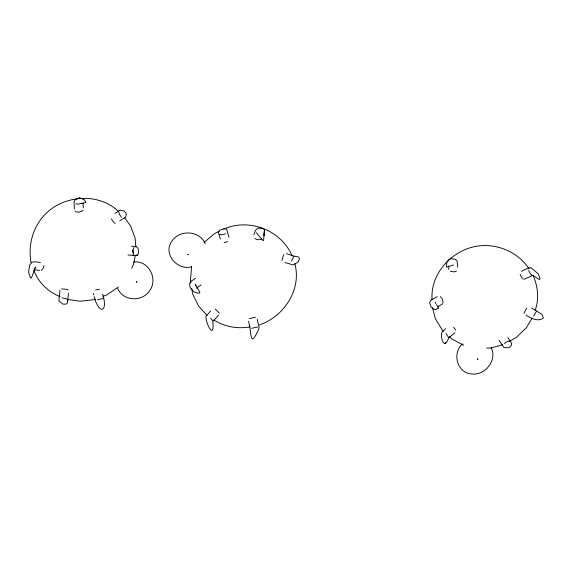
<?xml version="1.0" encoding="UTF-8"?>
<svg xmlns="http://www.w3.org/2000/svg" width="572" height="572" viewBox="0 0 572 572"><rect width="100%" height="100%" fill="white"/><g stroke="black" fill="none" stroke-linecap="round" stroke-linejoin="round"><path stroke-width="0.86" d="M432.067 299.828C430.144 273.559 451.987 249.914 477.441 246.11C497.182 243.193 518.175 252.073 529.043 268.876M212.82 321.678C214.643 340.168 206.099 324.639 205.884 316.581L210.66 310.868M59.996 290.154L58.852 300.786L62.863 304.132L65.902 304.175L67.31 303.124L67.653 299.485L65.794 298.484L62.041 297.919M67.582 301.801L67.66 299.878M256.363 232.747L262.913 240.533L263.592 240.49L264.478 229.665L264.1 235.643L264.478 229.665L262.298 228.128L257.765 228.221L255.541 230.259L253.947 234.77M191.699 266.302L190.576 278.349L190.733 283.126M67.632 300.636L68.504 293.129M281.939 260.482L283.676 254.626M135.249 255.763L133.505 264.5L131.61 268.289M43.901 265.537L43.343 268.118L41.334 270.513M535.163 310.317C539.26 299.135 537.995 286.329 533.111 275.64M442.664 303.41L443.128 302.08L442.077 298.548L440.376 296.611M132.99 250.1L133.905 247.583M291.513 261.132L293.951 256.092L286.458 253.646M35.464 267.338L31.481 277.849L30.874 278.092L29.608 275.718L28.6 271.814L29.708 265.036L32.011 262.14L35.221 261.84L40.419 262.455M523.923 313.249L526.783 308.008M448.491 338.231C444.165 350.35 440.368 338.231 441.841 332.21L445.717 328.693M533.662 316.166L536.565 311.068M532.196 318.139L526.44 327.613L516.523 337.244L509.723 341.162M83.062 209.917L82.389 210.918L79.086 212.169L76.298 211.94L75.089 211.032M34.542 268.39L35.543 267.188M218.547 315.108L213.027 321.214L210.625 318.075M444.766 343.686L445.853 342.535M462.662 343.801C451.823 352.752 456.899 372.923 471.442 373.945C485.12 375.926 497.504 360.138 491.212 347.554M454.926 332.661L448.777 337.845L446.046 333.59M204.197 242.271L214.572 233.583L219.169 231.36M261.676 238.71L260.439 239.639L256.721 239.661L254.983 238.467M118.375 287.001L106.9 294.88L102.81 296.389M195.488 278.314L191.298 281.159L189.418 283.826L190.24 287.838L193.972 291.791L197.326 293.078L199.657 293.078L199.871 292.435L195.46 284.341M196.31 288.231L201.201 284.906M504.39 343.45L507.614 341.434L509.745 340.955M114.972 213.37L120.306 210.131L124.153 211.068L126.133 213.37L126.233 215.122L125.354 217.353L119.777 220.742M437.287 296.668L431.302 299.993L430.444 300.693L429.672 302.824L431.052 307.035L433.076 308.751L435.292 309.745L438.796 308.072L436.472 304.64M437.194 306.985L442.428 304.075M223.766 229.143C248.942 217.582 281.696 230.437 292.185 256.099M259.345 324.925C283.998 316.709 302.016 289.325 294.766 263.47M521.328 271.342L528.306 268.104L531.002 267.667L538.116 273.752C543.071 284.649 536.901 276.712 531.996 275.296M524.317 279.236L532.847 275.282M81.067 203.196L78.593 204.132L75.804 203.904M95.438 299.12L93.801 299.728L79.98 301.222L67.217 299.385M225.618 233.741L221.979 234.856L219.555 234.441M224.131 242.664L227.77 241.556M81.36 203.661L86.072 202.417L83.619 198.927L79.1 198.055L75.096 199.7L73.988 202.545L74.381 208.973M456.442 271.157L453.939 271.893L450.314 271.171M502.759 344.673L491.005 347.998L486.672 348.119M103.246 298.462L97.533 299.707M255.491 317.245L249.392 318.59M257.65 326.984L251.558 328.328M249.957 326.855C237.788 329.129 224.281 326.834 213.907 319.941M95.653 289.918L99.385 289.189M453.503 265.008L446.489 267.124L446.789 262.341L448.734 259.681L451.172 258.601L455.548 259.381L457.107 261.161L457.7 267.231M61.583 288.932L66.86 289.303L68.104 289.975M127.978 254.933L134.878 255.534L137.523 255.255L138.596 252.867L138.074 248.37L136.536 246.661L131.574 246.196M191.52 266.774C176.927 271.035 161.976 252.838 172.537 240.326C180.473 229.236 200.064 230.888 205.184 243.743M133.569 262.069C148.749 259.752 158.58 279.551 149.356 291.091C141.863 302.216 122.765 301.179 117.66 288.317M34.377 269.784L39.575 270.406M294.387 256.156L298.47 257L299.006 257.615L299.406 258.565L298.512 261.54L297.19 262.612L293.136 264.986L284.935 262.448M60.131 296.618C48.241 292.128 38.081 282.153 33.827 270.148M134.878 255.534L133.212 255.398L132.99 254.926M463.799 345.331L451.88 339.046L449.299 336.629M531.681 308.065L541.841 314.235L543.4 317.932C538.359 322.265 530.544 318.196 525.94 314.972M118.654 211.576C99.442 193.121 67.074 194.673 47.583 211.94C33.533 224.567 27.549 244.33 31.102 262.755M115.072 223.459L113.492 222.129L111.426 218.947M215.258 308.987L219.383 313.106M443.493 331.174L442.199 329.965L435.414 318.69L432.446 307.693M206.935 315.258L198.634 306.113L192.8 294.344L191.684 288.302M531.86 275.232L529.894 273.044L528.678 270.463M523.323 279.193L521.357 277.005L520.141 274.424M453.56 327.248L455.72 330.144M124.367 217.396L130.588 225.919L135.128 238.238L135.793 247.011M507.822 337.587L511.261 342.735L511.582 344.072L511.196 345.788L508.851 347.726L503.946 347.647L498.977 340.154M121.443 217.324L119.369 214.142L118.711 211.855M435.349 302.288L435.771 303.696M228.979 237.351L226.698 229.215L224.274 228.643L219.898 230.108L218.325 232.017L220.32 239.146M257.271 319.276L259.13 327.999C249.22 351.122 252.023 331.932 248.47 321.25M102.638 294.158C108.401 312.183 99.02 315.243 94.144 296.668M93.515 293.407L93.829 295.038M195.41 284.22L195.71 285.907M133.462 254.34L132.911 250.121L132.933 251.923M133.19 252.316L133.319 253.796M448.627 266.001L448.848 269.441M83.011 202.988L83.305 207.815M477.305 359.052L477.892 359.052L477.305 359.052M187.873 254.304L188.46 254.461L187.909 254.24M136.3 281.867L136.865 282.075L136.3 281.867M137.523 255.255L134.792 255.491L137.523 255.255M136.915 255.377L134.17 255.455L136.915 255.377M82.053 198.591L79.1 198.055L83.619 198.927L82.053 198.591"/></g></svg>
